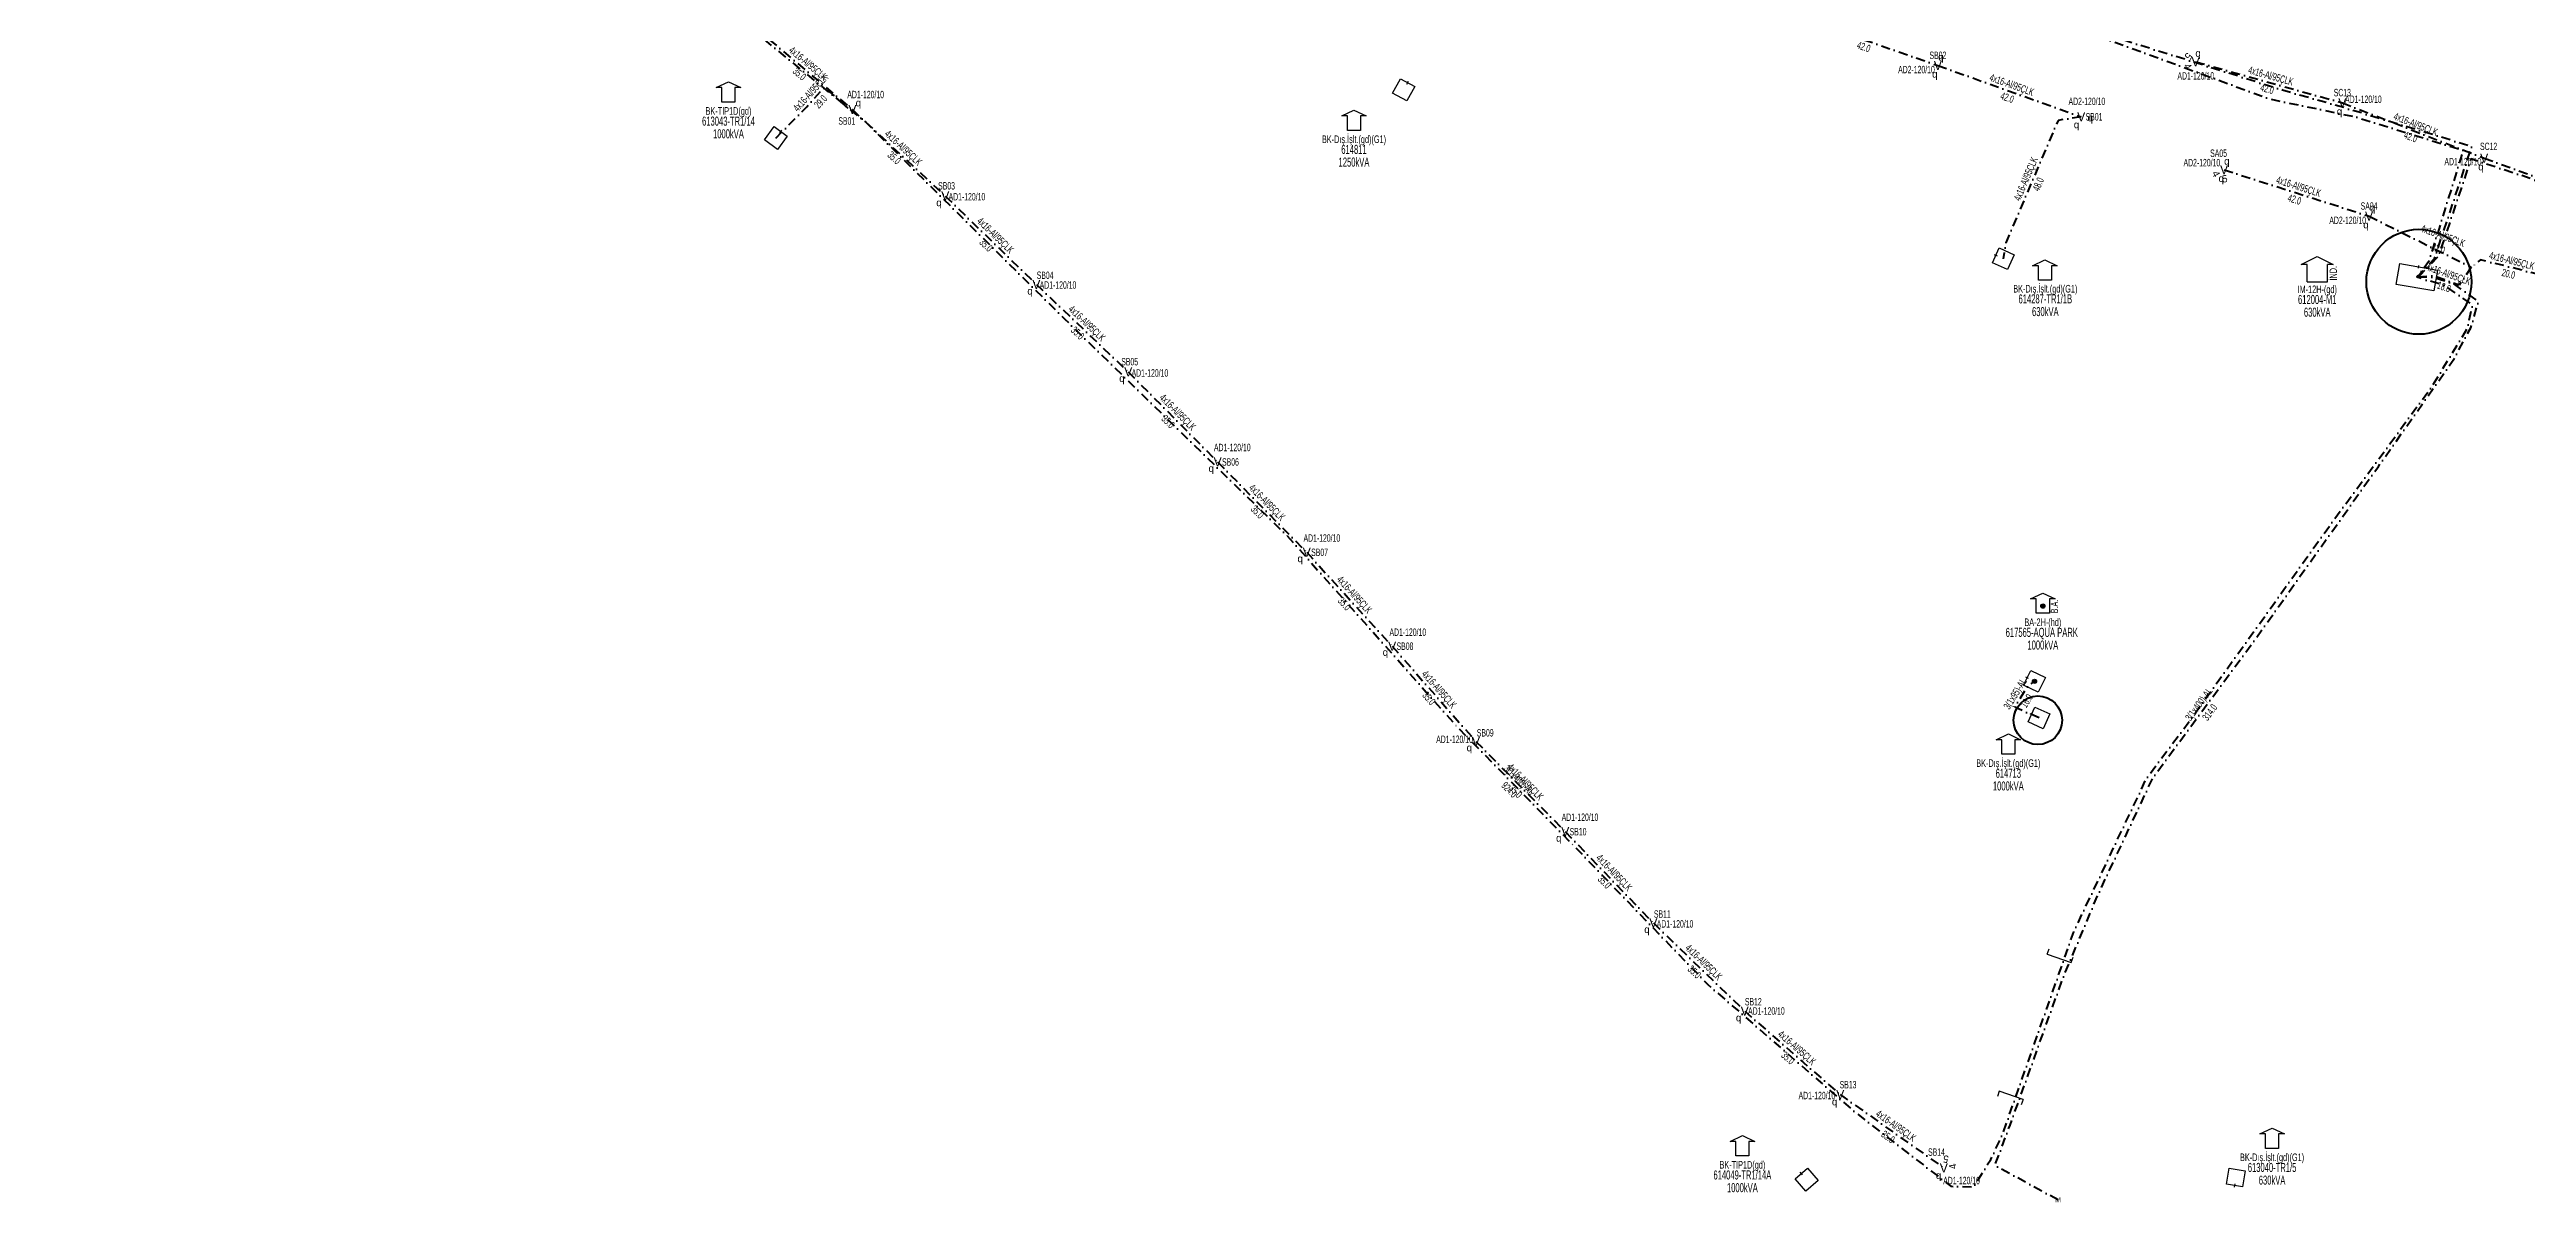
# Model space of a CAD drawing. Header units: millimetres. Extents: x 407682 to 413427, y 4045444 to 4048063.
# Drawn here: x 408871 to 409555, y 4046333 to 4046651 of the extents above; entities that cross this region are included whole.
import ezdxf
from ezdxf.enums import TextEntityAlignment as Align

# ---------------------------------------------------------------- set-up
doc = ezdxf.new("R2010")
doc.units = ezdxf.units.MM
doc.linetypes.add('DASHDOT', pattern=[5, 2.5, -1.25, 0, -1.25])
for name, color, linetype, lineweight in [('DIREK_AYD_YENI', 152, 'Continuous', 25), ('HAT_ABH_YERALTI_YENI', 6, 'DASHDOT', 80), ('HAT_AYD_YERALTI_YENI', 4, 'DASHDOT', 40), ('HAT_OG_YERALTI_YENI', 1, 'DASHDOT', 70), ('KULLANICI', 1, 'Continuous', 25), ('NODE_OG_YENI', 5, 'Continuous', 25), ('TRAFO_MEVCUT', 5, 'Continuous', 30), ('TRAFO_TADILAT_BYSK', 5, 'Continuous', 30)]:
    doc.layers.add(name, color=color, linetype=linetype, lineweight=lineweight)
doc.layers.add('NIA_OG', color=6, linetype='Continuous')
doc.styles.add('Direk', font='B_CAD')
doc.styles.get("Standard").update_dxf_attribs({"font": 'Arial'})

# ---------------------------------------------------------------- blocks, each defined once
blk = doc.blocks.new('OG_NIA', base_point=(-43.6726, 128.9236))
at = {"layer": 'NIA_OG'}
for p, q in [((-43.672618, 132.403582), (-45.232618, 132.403582)), ((-43.672618, 125.443582), (-43.672618, 132.403582)), ((-43.672618, 125.443582), (-45.232618, 125.443582))]:
    blk.add_line(p, q, dxfattribs=at)
blk = doc.blocks.new('GERDEGBINA_KARE')
at = {"layer": 'TRAFO_TADILAT_BYSK', "linetype": 'Continuous'}
for p, q in [((-2.25, -2.25), (-2.25, 2.25)), ((-2.25, 2.25), (2.25, 2.25)), ((0, 1.8), (0, 2.7)), ((2.25, 2.25), (2.25, -2.25)), ((2.25, -2.25), (-2.25, -2.25))]:
    blk.add_line(p, q, dxfattribs=at)
blk.add_circle((0, 0), 0.592516, dxfattribs=at)
for points in [[(-0.592516, 0), (-0.581131, -0.115594), (-0.581131, 0.115594)], [(-0.581131, 0.115594), (-0.547413, -0.226746), (-0.547413, 0.226746)], [(-0.581131, -0.115594), (-0.581131, 0.115594), (-0.547413, -0.226746)], [(-0.547413, 0.226746), (-0.492659, -0.329184), (-0.492659, 0.329184)], [(-0.547413, -0.226746), (-0.547413, 0.226746), (-0.492659, -0.329184)], [(-0.492659, 0.329184), (-0.418972, -0.418972), (-0.418972, 0.418972)], [(-0.492659, -0.329184), (-0.492659, 0.329184), (-0.418972, -0.418972)], [(-0.418972, 0.418972), (-0.329184, -0.492659), (-0.329184, 0.492659)], [(-0.418972, -0.418972), (-0.418972, 0.418972), (-0.329184, -0.492659)], [(-0.329184, 0.492659), (-0.226746, -0.547413), (-0.226746, 0.547413)], [(-0.329184, -0.492659), (-0.329184, 0.492659), (-0.226746, -0.547413)], [(-0.226746, 0.547413), (-0.115594, -0.581131), (-0.115594, 0.581131)], [(-0.226746, -0.547413), (-0.226746, 0.547413), (-0.115594, -0.581131)], [(-0.115594, 0.581131), (0, -0.592516), (0, 0.592516)], [(-0.115594, -0.581131), (-0.115594, 0.581131), (0, -0.592516)], [(0, -0.592516), (0, 0.592516), (0.115594, -0.581131)], [(0, 0.592516), (0.115594, -0.581131), (0.115594, 0.581131)], [(0.115594, -0.581131), (0.115594, 0.581131), (0.226746, -0.547413)], [(0.115594, 0.581131), (0.226746, -0.547413), (0.226746, 0.547413)], [(0.226746, -0.547413), (0.226746, 0.547413), (0.329184, -0.492659)], [(0.226746, 0.547413), (0.329184, -0.492659), (0.329184, 0.492659)], [(0.329184, -0.492659), (0.329184, 0.492659), (0.418972, -0.418972)], [(0.329184, 0.492659), (0.418972, -0.418972), (0.418972, 0.418972)], [(0.418972, -0.418972), (0.418972, 0.418972), (0.492659, -0.329184)], [(0.418972, 0.418972), (0.492659, -0.329184), (0.492659, 0.329184)], [(0.492659, -0.329184), (0.492659, 0.329184), (0.547413, -0.226746)], [(0.492659, 0.329184), (0.547413, -0.226746), (0.547413, 0.226746)], [(0.547413, -0.226746), (0.547413, 0.226746), (0.581131, -0.115594)], [(0.547413, 0.226746), (0.581131, -0.115594), (0.581131, 0.115594)], [(0.581131, -0.115594), (0.581131, 0.115594), (0.592516, 0)]]:
    blk.add_solid(points, dxfattribs=at)
blk = doc.blocks.new('GERDEGBA')
at = {"layer": 'TRAFO_TADILAT_BYSK', "linetype": 'Continuous'}
for p, q in [((-3.4, 2), (0, 3.6)), ((-1.8, 2), (-3.4, 2)), ((-1.8, -2), (-1.8, 2)), ((0, 3.6), (3.4, 2)), ((1.8, 2), (1.8, -2)), ((3.4, 2), (1.8, 2)), ((1.8, -2), (-1.8, -2))]:
    blk.add_line(p, q, dxfattribs=at)
blk.add_circle((0, 0), 0.592516, dxfattribs=at)
for points in [[(-0.592516, 0), (-0.581131, -0.115594), (-0.581131, 0.115594)], [(-0.581131, 0.115594), (-0.547413, -0.226746), (-0.547413, 0.226746)], [(-0.581131, -0.115594), (-0.581131, 0.115594), (-0.547413, -0.226746)], [(-0.547413, 0.226746), (-0.492659, -0.329184), (-0.492659, 0.329184)], [(-0.547413, -0.226746), (-0.547413, 0.226746), (-0.492659, -0.329184)], [(-0.492659, 0.329184), (-0.418972, -0.418972), (-0.418972, 0.418972)], [(-0.492659, -0.329184), (-0.492659, 0.329184), (-0.418972, -0.418972)], [(-0.418972, 0.418972), (-0.329184, -0.492659), (-0.329184, 0.492659)], [(-0.418972, -0.418972), (-0.418972, 0.418972), (-0.329184, -0.492659)], [(-0.329184, 0.492659), (-0.226746, -0.547413), (-0.226746, 0.547413)], [(-0.329184, -0.492659), (-0.329184, 0.492659), (-0.226746, -0.547413)], [(-0.226746, 0.547413), (-0.115594, -0.581131), (-0.115594, 0.581131)], [(-0.226746, -0.547413), (-0.226746, 0.547413), (-0.115594, -0.581131)], [(-0.115594, 0.581131), (0, -0.592516), (0, 0.592516)], [(-0.115594, -0.581131), (-0.115594, 0.581131), (0, -0.592516)], [(0, -0.592516), (0, 0.592516), (0.115594, -0.581131)], [(0, 0.592516), (0.115594, -0.581131), (0.115594, 0.581131)], [(0.115594, -0.581131), (0.115594, 0.581131), (0.226746, -0.547413)], [(0.115594, 0.581131), (0.226746, -0.547413), (0.226746, 0.547413)], [(0.226746, -0.547413), (0.226746, 0.547413), (0.329184, -0.492659)], [(0.226746, 0.547413), (0.329184, -0.492659), (0.329184, 0.492659)], [(0.329184, -0.492659), (0.329184, 0.492659), (0.418972, -0.418972)], [(0.329184, 0.492659), (0.418972, -0.418972), (0.418972, 0.418972)], [(0.418972, -0.418972), (0.418972, 0.418972), (0.492659, -0.329184)], [(0.418972, 0.418972), (0.492659, -0.329184), (0.492659, 0.329184)], [(0.492659, -0.329184), (0.492659, 0.329184), (0.547413, -0.226746)], [(0.492659, 0.329184), (0.547413, -0.226746), (0.547413, 0.226746)], [(0.547413, -0.226746), (0.547413, 0.226746), (0.581131, -0.115594)], [(0.547413, 0.226746), (0.581131, -0.115594), (0.581131, 0.115594)], [(0.581131, -0.115594), (0.581131, 0.115594), (0.592516, 0)]]:
    blk.add_solid(points, dxfattribs=at)
at = {"layer": 'TRAFO_TADILAT_BYSK', "linetype": 'Continuous', "width": 0.6}
blk.add_text('B.A.', height=2, rotation=90, dxfattribs=at).set_placement((4.178685, -0.129101), align=Align.CENTER)
blk = doc.blocks.new('MEV_INDMERK_KARE')
at = {"layer": 'TRAFO_MEVCUT', "linetype": 'Continuous'}
for p, q in [((-5.268651, -2.925), (-5.268651, 2.925)), ((-5.268651, 2.925), (5.268651, 2.925)), ((0, 2.535), (0, 3.315)), ((5.268651, 2.925), (5.268651, -2.925)), ((5.268651, -2.925), (-5.268651, -2.925))]:
    blk.add_line(p, q, dxfattribs=at)
blk = doc.blocks.new('MEV_INDMERK')
at = {"layer": 'TRAFO_MEVCUT', "linetype": 'Continuous'}
for p, q in [((-4.4, 2.4), (0, 4.6)), ((-2.8, 2.4), (-4.4, 2.4)), ((-2.8, -2.4), (-2.8, 2.4)), ((0, 4.6), (4.4, 2.4)), ((4.4, 2.4), (2.8, 2.4)), ((2.8, -2.4), (2.8, 2.4)), ((-2.8, -2.4), (2.8, -2.4))]:
    blk.add_line(p, q, dxfattribs=at)
at = {"layer": 'TRAFO_MEVCUT', "linetype": 'Continuous', "width": 0.6}
blk.add_text('İND.', height=2, rotation=90, dxfattribs=at).set_placement((5.417363, -0.010583), align=Align.CENTER)
blk = doc.blocks.new('MEV_BINA_KARE')
at = {"layer": 'TRAFO_MEVCUT', "linetype": 'Continuous'}
for p, q in [((-2.25, -2.25), (-2.25, 2.25)), ((-2.25, 2.25), (2.25, 2.25)), ((0, 1.8), (0, 2.7)), ((2.25, 2.25), (2.25, -2.25)), ((2.25, -2.25), (-2.25, -2.25))]:
    blk.add_line(p, q, dxfattribs=at)
blk = doc.blocks.new('MEV_BETKOSK')
at = {"layer": 'TRAFO_MEVCUT', "linetype": 'Continuous'}
for p, q in [((-3.4, 2), (0, 3.6)), ((-1.8, 2), (-3.4, 2)), ((-1.8, -2), (-1.8, 2)), ((0, 3.6), (3.4, 2)), ((3.4, 2), (1.8, 2)), ((1.8, 2), (1.8, -2)), ((1.8, -2), (-1.8, -2))]:
    blk.add_line(p, q, dxfattribs=at)

msp = doc.modelspace()

# ---------------------------------------------------------------- linework, layer by layer
at = {"layer": 'HAT_ABH_YERALTI_YENI', "flags": 128}
for points in [[(408243.52273, 4047791.588248), (408239.681472, 4047790.66772), (408235.684805, 4047786.869235), (408234.423441, 4047764.422665), (408218.508803, 4047726.138861), (408212.44129, 4047707.069534), (408208.808217, 4047695.056639), (408203.020899, 4047649.209164), (408199.53431, 4047642.365589), (408169.771554, 4047640.155977), (408147.400101, 4047639.225326), (408143.802501, 4047629.948422), (408137.884515, 4047631.314111), (408130.239446, 4047614.062252), (408086.038845, 4047506.732007), (408077.76162, 4047488.250647), (408073.752285, 4047479.440702), (408079.205588, 4047475.189702), (408115.7353, 4047447.758945), (408160.455425, 4047415.786291), (408198.832732, 4047386.60928), (408235.206073, 4047360.612466), (408279.102221, 4047326.990224), (408320.144404, 4047296.053985), (408366.201399, 4047261.457175), (408387.808041, 4047244.707984), (408407.256151, 4047230.920145), (408445.050743, 4047202.459257), (408454.840486, 4047195.808168), (408460.637304, 4047193.918835), (408473.605001, 4047183.828077), (408507.340634, 4047156.360528), (408532.548882, 4047133.418672), (408563.516014, 4047110.767141), (408593.63999, 4047088.340801), (408621.871794, 4047066.915342), (408661.761989, 4047038.070413), (408700.088691, 4047010.39685), (408713.92904, 4047000.513866), (408725.539852, 4046991.694115), (408783.313623, 4046949.669216), (408839.029488, 4046910.308518), (408874.936976, 4046882.816543), (408889.471647, 4046873.051699), (408912.112729, 4046862.580198), (408967.838437, 4046833.162257), (409016.957272, 4046811.580018), (409045.164288, 4046801.108518), (409149.220473, 4046761.063081), (409203.273317, 4046740.659262), (409234.178395, 4046728.885899), (409285.283627, 4046709.116624), (409339.397301, 4046689.972246), (409397.931876, 4046669.374152), (409483.755699, 4046637.847306), (409507.351481, 4046632.904946), (409537.16507, 4046623.65795), (409527.599213, 4046592.887775), (409524.347, 4046588.662)], [(409524.347, 4046588.662), (409529.267067, 4046593.867566), (409539.499095, 4046624.708785), (409504.667872, 4046635.329027), (409487.324222, 4046640.263622), (409452.800452, 4046651.146831), (409431.385761, 4046657.844818), (409428.380484, 4046659.639615), (409371.70896, 4046680.514524), (409325.08328, 4046697.834905), (409338.032872, 4046732.814653), (409346.13375, 4046754.833284), (409326.511478, 4046761.719947), (409248.065519, 4046791.044343), (409229.386626, 4046797.647992), (409216.273665, 4046802.176209), (409182.424731, 4046818.469534), (409155.154222, 4046836.412417), (409137.520302, 4046848.386066), (409152.985474, 4046872.030631), (409159.117434, 4046884.954915), (409119.650451, 4046911.837703), (409122.173, 4046919.602)], [(408941.31, 4046745.022), (408953.499217, 4046750.148926), (408964.912083, 4046740.042877), (408979.025704, 4046725.580772), (409022.43675, 4046690.191607), (409052.563232, 4046667.200345), (409096.692929, 4046631.328919), (409151.482456, 4046577.099371), (409212.831928, 4046517.335563), (409259.355922, 4046465.036689), (409291.506635, 4046432.211489), (409328.827357, 4046393.587203), (409369.497078, 4046358.316931), (409395.876372, 4046337.944141), (409402.149093, 4046337.769899), (409406.853633, 4046345.349436), (409410.164235, 4046352.406246), (409429.745514, 4046408.147863), (409449.881237, 4046450.582508), (409461.320239, 4046465.759006), (409501.163561, 4046521.297517), (409528.533275, 4046558.523057), (409538.250764, 4046574.424403), (409539.723111, 4046581.049964), (409532.066907, 4046586.350412), (409524.347, 4046588.662)], [(410762.319821, 4046583.220858), (410747.815091, 4046587.856228), (410718.418629, 4046596.109297), (410707.227002, 4046599.344624), (410693.544442, 4046602.146098), (410689.506812, 4046583.120325), (410684.089408, 4046561.311388), (410671.950829, 4046515.016596), (410662.213442, 4046477.433739), (410649.849811, 4046432.837488), (410637.849797, 4046389.638015), (410631.506328, 4046370.915595), (410628.867259, 4046365.267987), (410614.932972, 4046353.286611), (410604.821439, 4046346.389529), (410562.766848, 4046345.439464), (410520.25831, 4046344.611383), (410479.473502, 4046343.639197), (410453.976345, 4046343.016009), (410422.317571, 4046343.385683), (410385.859471, 4046344.916648), (410361.173035, 4046346.339748), (410335.005975, 4046348.553349), (410325.160318, 4046350.449929), (410295.074926, 4046357.892105), (410272.762676, 4046362.992458), (410272.20753, 4046363.203589), (410249.639791, 4046368.734023), (410226.261423, 4046374.569784), (410216.792442, 4046377.726111), (410205.75085, 4046380.400505), (410160.769061, 4046396.721909), (410124.698961, 4046409.408513), (410097.397324, 4046419.523776), (410071.345284, 4046429.344199), (410046.879247, 4046439.204584), (409991.66651, 4046458.127449), (409943.178255, 4046475.603015), (409918.085379, 4046484.313565), (409880.902484, 4046499.712176), (409829.012692, 4046520.239892), (409772.259704, 4046540.071307), (409725.817999, 4046556.648079), (409678.732391, 4046573.052777), (409648.795927, 4046583.839621), (409619.89495, 4046597.665706), (409615.791725, 4046599.360516), (409605.801263, 4046599.182115), (409562.573262, 4046613.622198), (409539.291919, 4046621.293445), (409530.282664, 4046594.35488), (409525.465834, 4046589.44885), (409524.347, 4046588.662)], [(409425.425888, 4046334.17932), (409408.001665, 4046343.675522), (409412.183478, 4046354.827025), (409426.966023, 4046395.94565), (409436.346018, 4046418.152238), (409451.522517, 4046450.543869), (409479.931866, 4046489.023013), (409513.756211, 4046536.494614), (409534.58106, 4046566.033978), (409539.224615, 4046574.754802), (409541.376507, 4046582.003279), (409534.467802, 4046586.873349), (409528.578415, 4046588.685468), (409524.347, 4046588.662)]]:
    msp.add_lwpolyline(points, dxfattribs=at)
at = {"layer": 'HAT_AYD_YERALTI_YENI', "flags": 128}
for points in [[(409352.607901, 4046660.905753), (409392.263018, 4046647.068422)], [(409066.133099, 4046657.475281), (409092.888685, 4046634.911181)], [(409392.263018, 4046647.068422), (409431.801915, 4046632.902422)], [(409463.353677, 4046648.056282), (409503.811115, 4046636.778174)], [(409071.807, 4046627.06), (409080.295559, 4046635.648612), (409085.173366, 4046641.03604), (409091.944053, 4046635.066187), (409092.888685, 4046634.911181)], [(409092.888685, 4046634.911181), (409118.510408, 4046611.067371)], [(409431.801915, 4046632.902422), (409425.403242, 4046631.91427), (409411.019546, 4046598.16355), (409410.314, 4046593.761)], [(409503.811115, 4046636.778174), (409542.927539, 4046621.484209)], [(409542.927539, 4046621.484209), (409582.446, 4046607.262)], [(409471.188131, 4046618.317291), (409511.186438, 4046605.505757)], [(409118.510408, 4046611.067371), (409143.627622, 4046586.692679)], [(409511.186438, 4046605.505757), (409539.372, 4046591.427)], [(409539.372, 4046591.427), (409536.059853, 4046586.494987), (409528.886131, 4046589.043546), (409524.347, 4046588.662)], [(409558.257, 4046589.362), (409541.942226, 4046593.476567), (409539.372, 4046591.427)], [(409143.627622, 4046586.692679), (409168.978117, 4046562.5607)], [(409168.978117, 4046562.5607), (409193.631888, 4046537.71736)], [(409193.631888, 4046537.71736), (409218.212401, 4046512.801534)], [(409218.212401, 4046512.801534), (409241.761394, 4046486.908582)], [(409241.761394, 4046486.908582), (409264.87089, 4046460.622632)], [(409264.87089, 4046460.622632), (409289.496387, 4046435.751265)], [(409289.496387, 4046435.751265), (409313.79716, 4046410.562529)], [(409313.79716, 4046410.562529), (409338.998031, 4046386.274341)], [(409338.998031, 4046386.274341), (409365.333186, 4046363.220933)], [(409365.333186, 4046363.220933), (409393.899087, 4046342.997449)]]:
    msp.add_lwpolyline(points, dxfattribs=at)
at = {"layer": 'HAT_OG_YERALTI_YENI', "flags": 128}
msp.add_lwpolyline([(409420.158, 4046467.114), (409413.455457, 4046470.057141), (409416.85318, 4046475.545772), (409418.914, 4046477.213)], dxfattribs=at)
at = {"layer": 'KULLANICI', "color": 2, "linetype": 'Continuous', "lineweight": 50}
for centre, radius in [((409524.92095, 4046587.403245), 14.478782), ((409524.92095, 4046587.403245), 14.478782), ((409419.840142, 4046466.472866), 6.694472), ((409419.840142, 4046466.472866), 6.694472)]:
    msp.add_circle(centre, radius, dxfattribs=at)

# ---------------------------------------------------------------- block references
at = {"layer": 'NIA_OG'}
for p, rotation in [((409425.734176, 4046400.782329), 250.668319), ((409412.492728, 4046363.037607), 70.668319)]:
    msp.add_blockref('OG_NIA', p, dxfattribs=dict(at, rotation=rotation))
at = {"layer": 'TRAFO_MEVCUT'}
for name, p in [('MEV_BETKOSK', (409058.719904, 4046638.976665)), ('MEV_BETKOSK', (409058.719904, 4046638.976665)), ('MEV_BETKOSK', (409231.235057, 4046631.176355)), ('MEV_BETKOSK', (409231.235057, 4046631.176355)), ('MEV_BETKOSK', (409421.786347, 4046589.830334)), ('MEV_BETKOSK', (409421.786347, 4046589.830334)), ('MEV_INDMERK', (409496.891589, 4046589.776504)), ('MEV_INDMERK', (409496.891589, 4046589.776504)), ('MEV_BETKOSK', (409411.697036, 4046459.106065)), ('MEV_BETKOSK', (409411.697036, 4046459.106065)), ('MEV_BETKOSK', (409484.438, 4046350.391)), ('MEV_BETKOSK', (409484.438, 4046350.391)), ('MEV_BETKOSK', (409338.348374, 4046348.316651)), ('MEV_BETKOSK', (409338.348374, 4046348.316651))]:
    msp.add_blockref(name, p, dxfattribs=at)
for name, p, rotation in [('MEV_BINA_KARE', (409244.932, 4046640.343), 331.475007), ('MEV_BINA_KARE', (409244.932, 4046640.343), 331.475007), ('MEV_BINA_KARE', (409071.807, 4046627.06), 323.569142), ('MEV_BINA_KARE', (409071.807, 4046627.06), 323.569142), ('MEV_BINA_KARE', (409410.314, 4046593.761), 65.494863), ('MEV_BINA_KARE', (409410.314, 4046593.761), 65.494863), ('MEV_INDMERK_KARE', (409524.347, 4046588.662), 350.10941), ('MEV_INDMERK_KARE', (409524.347, 4046588.662), 350.10941), ('MEV_BINA_KARE', (409420.158, 4046467.114), 65.513319), ('MEV_BINA_KARE', (409420.158, 4046467.114), 65.513319), ('MEV_BINA_KARE', (409356.082788, 4046339.760078), 40.826534), ('MEV_BINA_KARE', (409356.082788, 4046339.760078), 40.826534), ('MEV_BINA_KARE', (409474.438, 4046340.391), 170.627386), ('MEV_BINA_KARE', (409474.438, 4046340.391), 170.627386)]:
    msp.add_blockref(name, p, dxfattribs=dict(at, rotation=rotation))
at = {"layer": 'TRAFO_TADILAT_BYSK'}
msp.add_blockref('GERDEGBA', (409421.212493, 4046497.972458), dxfattribs=at)
msp.add_blockref('GERDEGBA', (409421.212493, 4046497.972458), dxfattribs=at)
at = {"layer": 'TRAFO_TADILAT_BYSK', "rotation": 63.814479}
msp.add_blockref('GERDEGBINA_KARE', (409418.914, 4046477.213), dxfattribs=at)
msp.add_blockref('GERDEGBINA_KARE', (409418.914, 4046477.213), dxfattribs=at)

# ---------------------------------------------------------------- texts
at = {"layer": 'DIREK_AYD_YENI', "width": 0.53}
for s, p in [('AD2-120/10', (409386.361431, 4046645.943911)), ('SB02', (409392.268953, 4046649.878618)), ('AD1-120/10', (409096.559718, 4046639.054415)), ('AD1-120/10', (409463.391239, 4046644.196406)), ('SC13', (409503.811539, 4046639.58965)), ('SB01', (409091.347245, 4046631.768895)), ('AD2-120/10', (409433.359507, 4046637.178187)), ('SB01', (409435.340308, 4046632.902582)), ('AD1-120/10', (409509.613911, 4046637.754304)), ('SC12', (409544.157497, 4046624.760976)), ('AD2-120/10', (409465.071038, 4046620.276607)), ('SA05', (409469.681724, 4046622.877487)), ('AD1-120/10', (409537.024867, 4046620.553571)), ('SB03', (409118.870949, 4046613.878846)), ('AD1-120/10', (409124.488204, 4046610.87455)), ('AD2-120/10', (409505.285229, 4046604.370842)), ('SA04', (409511.189067, 4046608.315953)), ('SB04', (409146.052983, 4046589.216094)), ('AD1-120/10', (409149.605418, 4046586.514674)), ('SB05', (409169.373317, 4046565.370896)), ('AD1-120/10', (409174.955913, 4046562.266272)), ('AD1-120/10', (409197.670879, 4046541.713745)), ('SB06', (409197.17028, 4046537.71752)), ('AD1-120/10', (409222.371181, 4046516.741011)), ('SB07', (409221.750794, 4046512.801694)), ('AD1-120/10', (409246.076096, 4046490.766799)), ('SB08', (409245.299786, 4046486.908742)), ('AD1-120/10', (409258.968218, 4046461.235325)), ('SB09', (409267.429879, 4046463.010429)), ('AD1-120/10', (409293.569355, 4046439.731983)), ('SB10', (409293.034779, 4046435.751425)), ('SB11', (409316.271416, 4046413.038021)), ('AD1-120/10', (409319.774956, 4046410.310621)), ('SB12', (409341.36579, 4046388.851881)), ('AD1-120/10', (409344.975827, 4046386.291199)), ('SB13', (409367.499904, 4046365.96963)), ('AD1-120/10', (409358.905514, 4046362.975143)), ('SB14', (409391.879321, 4046347.374214)), ('AD1-120/10', (409398.800374, 4046339.527539))]:
    msp.add_text(s, height=2.05, dxfattribs=at).set_placement(p, align=Align.MIDDLE_CENTER)
at = {"layer": 'DIREK_AYD_YENI', "style": 'Direk'}
for p in [(409392.263018, 4046647.068422), (409463.353677, 4046648.056282), (409092.888685, 4046634.911181), (409431.801915, 4046632.902422), (409503.811115, 4046636.778174), (409471.188131, 4046618.317291), (409542.927539, 4046621.484209), (409118.510408, 4046611.067371), (409511.186438, 4046605.505757), (409143.627622, 4046586.692679), (409168.978117, 4046562.5607), (409193.631888, 4046537.71736), (409218.212401, 4046512.801534), (409241.761394, 4046486.908582), (409264.87089, 4046460.622632), (409289.496387, 4046435.751265), (409313.79716, 4046410.562529), (409338.998031, 4046386.274341), (409365.333186, 4046363.220933), (409393.899087, 4046342.997449)]:
    msp.add_text('V', height=2.5, dxfattribs=at).set_placement(p, align=Align.MIDDLE_CENTER)
at = {"layer": 'DIREK_AYD_YENI', "color": 4, "linetype": 'Continuous', "lineweight": 20, "style": 'Direk'}
for p in [(409393.096457, 4046649.425407), (409434.290546, 4046632.664269), (409470.425539, 4046615.936439), (409512.129072, 4046607.821236)]:
    msp.add_text('q', height=2, dxfattribs=at).set_placement(p, align=Align.MIDDLE_CENTER)
at = {"layer": 'DIREK_AYD_YENI', "color": 32, "style": 'Direk'}
for s, rotation, p in [('4', 299.423405, (409461.176144, 4046646.828133)), ('5', 231.923406, (409461.38571, 4046649.598068)), ('4', 297.239641, (409468.965381, 4046617.173008)), ('5', 364.73964, (409471.394701, 4046615.825839)), ('5', 167.203075, (409394.452827, 4046345.435352)), ('4', 99.703076, (409396.363323, 4046343.418804))]:
    msp.add_text(s, height=2, rotation=rotation, dxfattribs=at).set_placement(p, align=Align.MIDDLE_CENTER)
at = {"layer": 'DIREK_AYD_YENI', "color": 4, "style": 'Direk'}
for p in [(409464.024993, 4046650.464463), (409391.429578, 4046644.711437), (409094.546605, 4046636.783673), (409503.019273, 4046634.406891), (409430.495866, 4046630.772016), (409471.950722, 4046620.698142), (409542.048997, 4046619.143661), (409116.788225, 4046609.255167), (409510.337359, 4046603.154361), (409141.895221, 4046584.89024), (409167.228821, 4046560.774653), (409191.854773, 4046535.95899), (409216.397428, 4046511.082269), (409239.897795, 4046485.242149), (409263.043041, 4046458.917062), (409287.708489, 4046434.003862), (409312.029835, 4046408.794321), (409337.306775, 4046384.43324), (409363.785531, 4046361.257578), (409392.454553, 4046340.957027)]:
    msp.add_text('q', height=2, dxfattribs=at).set_placement(p, align=Align.MIDDLE_CENTER)
at = {"layer": 'HAT_ABH_YERALTI_YENI', "lineweight": 30, "width": 0.53}
for rotation, p in [(53.561359, (409465.043372, 4046470.288308)), (314.405259, (409276.038526, 4046449.218859))]:
    msp.add_text('3(1x400)-AL', height=2.05, rotation=rotation, dxfattribs=at).set_placement(p, align=Align.CENTER)
for s, rotation, p in [('314.0', 53.561359, (409466.411011, 4046469.278574)), ('924.0', 314.405259, (409274.824032, 4046448.029319))]:
    msp.add_text(s, height=2.05, rotation=rotation, dxfattribs=at).set_placement(p, align=Align.TOP_CENTER)
at = {"layer": 'HAT_AYD_YERALTI_YENI', "lineweight": 30, "width": 0.53}
for s, rotation, p in [('42.0', 340.763981, (409372.155418, 4046653.184543)), ('35.0', 319.857669, (409078.962907, 4046645.543453)), ('42.0', 340.288409, (409411.745774, 4046639.18523)), ('42.0', 344.423404, (409483.354149, 4046641.598447)), ('29.0', 47.842138, (409083.364566, 4046637.771827)), ('42.0', 338.645208, (409523.059806, 4046628.33955)), ('35.0', 317.058466, (409105.120483, 4046622.367034)), ('48.0', 426.917534, (409418.993345, 4046614.705663)), ('42.0', 342.239639, (409490.928003, 4046611.102034)), ('35.0', 315.859538, (409130.477058, 4046598.270035)), ('32.0', 340.028289, (409530.633204, 4046597.534196)), ('18.0', 340.441748, (409532.188442, 4046586.96831)), ('20.0', 345.845244, (409549.891752, 4046590.595091)), ('35.0', 316.410635, (409155.716807, 4046574.011035)), ('35.0', 314.780564, (409180.701664, 4046549.540295)), ('35.0', 314.611857, (409205.317046, 4046524.662492)), ('35.0', 312.285736, (409229.358069, 4046499.283154)), ('35.0', 311.320568, (409252.677769, 4046473.204376)), ('35.0', 314.715393, (409276.57962, 4046447.588901)), ('35.0', 313.972084, (409301.035047, 4046422.566736)), ('35.0', 316.056535, (409325.80774, 4046397.806414)), ('35.0', 318.801573, (409351.60574, 4046374.108069)), ('35.0', 324.703074, (409379.124995, 4046352.415447))]:
    msp.add_text(s, height=2.05, rotation=rotation, dxfattribs=at).set_placement(p, align=Align.TOP_CENTER)
for rotation, p in [(319.857669, (409080.058877, 4046646.84301)), (344.423404, (409483.810644, 4046643.23601)), (47.842138, (409082.104359, 4046638.912825)), (340.288409, (409412.319159, 4046640.785614)), (338.645208, (409523.678848, 4046629.922833)), (317.058466, (409106.278611, 4046623.611518)), (426.917534, (409417.429444, 4046615.372157)), (342.239639, (409491.446565, 4046612.721013)), (315.859538, (409131.660972, 4046599.490014)), (340.028289, (409531.21385, 4046599.13196)), (340.441748, (409532.757543, 4046588.570223)), (345.845244, (409550.307473, 4046592.243477)), (316.410635, (409156.888931, 4046575.242344)), (314.780564, (409181.90834, 4046550.737764)), (314.611857, (409206.527243, 4046525.856402)), (312.285736, (409230.615726, 4046500.426962)), (311.320568, (409253.954515, 4046474.326838)), (314.715393, (409277.787657, 4046448.784996)), (313.972084, (409302.2585, 4046423.747059)), (316.056535, (409326.987452, 4046399.030456)), (318.801573, (409352.725477, 4046375.387205)), (324.703074, (409380.107278, 4046353.802934))]:
    msp.add_text('4x16-Al/95ÇLK', height=2.05, rotation=rotation, dxfattribs=at).set_placement(p, align=Align.CENTER)
at = {"layer": 'HAT_OG_YERALTI_YENI', "lineweight": 30, "width": 0.53}
msp.add_text('3(1x95)-AL', height=2.05, rotation=58.24052, dxfattribs=at).set_placement((409414.431593, 4046473.248858), align=Align.CENTER)
msp.add_text('16.0', height=2.05, rotation=58.24052, dxfattribs=at).set_placement((409415.877044, 4046472.354055), align=Align.TOP_CENTER)
at = {"layer": 'NODE_OG_YENI', "style": 'Direk'}
msp.add_text('M', height=1.4, dxfattribs=at).set_placement((409425.425888, 4046334.17932), align=Align.MIDDLE_CENTER)
at = {"layer": 'TRAFO_MEVCUT', "width": 0.6}
for s, height, p in [('613043-TR1/14', 2.5, (409058.719904, 4046630.476665)), ('613043-TR1/14', 2.5, (409058.719904, 4046630.476665)), ('BK-TIP1D(gd)', 2.1, (409058.719904, 4046633.476665)), ('BK-TIP1D(gd)', 2.1, (409058.719904, 4046633.476665)), ('1000kVA', 2.5, (409058.719904, 4046626.976665)), ('1000kVA', 2.5, (409058.719904, 4046626.976665)), ('BK-Dış.İşlt.(gd)(G1)', 2.1, (409231.235057, 4046625.676355)), ('BK-Dış.İşlt.(gd)(G1)', 2.1, (409231.235057, 4046625.676355)), ('1250kVA', 2.5, (409231.235057, 4046619.176355)), ('1250kVA', 2.5, (409231.235057, 4046619.176355)), ('614811', 2.5, (409231.235057, 4046622.676355)), ('614811', 2.5, (409231.235057, 4046622.676355)), ('BK-Dış.İşlt.(gd)(G1)', 2.1, (409421.899604, 4046584.443591)), ('BK-Dış.İşlt.(gd)(G1)', 2.1, (409421.899604, 4046584.443591)), ('IM-12H-(gd)', 2.1, (409496.891589, 4046584.276504)), ('IM-12H-(gd)', 2.1, (409496.891589, 4046584.276504)), ('614287-TR1/1B', 2.5, (409421.899604, 4046581.443591)), ('614287-TR1/1B', 2.5, (409421.899604, 4046581.443591)), ('630kVA', 2.5, (409421.899604, 4046577.943591)), ('630kVA', 2.5, (409421.899604, 4046577.943591)), ('612004-M1', 2.5, (409496.891589, 4046581.276504)), ('612004-M1', 2.5, (409496.891589, 4046581.276504)), ('630kVA', 2.5, (409496.891589, 4046577.776504)), ('630kVA', 2.5, (409496.891589, 4046577.776504)), ('BK-Dış.İşlt.(gd)(G1)', 2.1, (409411.697036, 4046453.606065)), ('BK-Dış.İşlt.(gd)(G1)', 2.1, (409411.697036, 4046453.606065)), ('1000kVA', 2.5, (409411.697036, 4046447.106065)), ('1000kVA', 2.5, (409411.697036, 4046447.106065)), ('614713', 2.5, (409411.697036, 4046450.606065)), ('614713', 2.5, (409411.697036, 4046450.606065)), ('BK-Dış.İşlt.(gd)(G1)', 2.1, (409484.438, 4046344.891)), ('BK-Dış.İşlt.(gd)(G1)', 2.1, (409484.438, 4046344.891)), ('614049-TR1/14A', 2.5, (409338.348374, 4046339.816651)), ('614049-TR1/14A', 2.5, (409338.348374, 4046339.816651)), ('BK-TIP1D(gd)', 2.1, (409338.348374, 4046342.816651)), ('BK-TIP1D(gd)', 2.1, (409338.348374, 4046342.816651)), ('1000kVA', 2.5, (409338.348374, 4046336.316651)), ('1000kVA', 2.5, (409338.348374, 4046336.316651)), ('613040-TR1/5', 2.5, (409484.438, 4046341.891)), ('613040-TR1/5', 2.5, (409484.438, 4046341.891)), ('630kVA', 2.5, (409484.438, 4046338.391)), ('630kVA', 2.5, (409484.438, 4046338.391))]:
    msp.add_text(s, height=height, dxfattribs=at).set_placement(p, align=Align.CENTER)
at = {"layer": 'TRAFO_TADILAT_BYSK', "width": 0.6}
for s, height, p in [('617565-AQUA PARK ', 2.5, (409421.212493, 4046489.472458)), ('617565-AQUA PARK ', 2.5, (409421.212493, 4046489.472458)), ('BA-2H-(hd)', 2.1, (409421.212493, 4046492.472458)), ('BA-2H-(hd)', 2.1, (409421.212493, 4046492.472458)), ('1000kVA', 2.5, (409421.212493, 4046485.972458)), ('1000kVA', 2.5, (409421.212493, 4046485.972458))]:
    msp.add_text(s, height=height, dxfattribs=at).set_placement(p, align=Align.CENTER)

doc.saveas('drawing.dxf')
